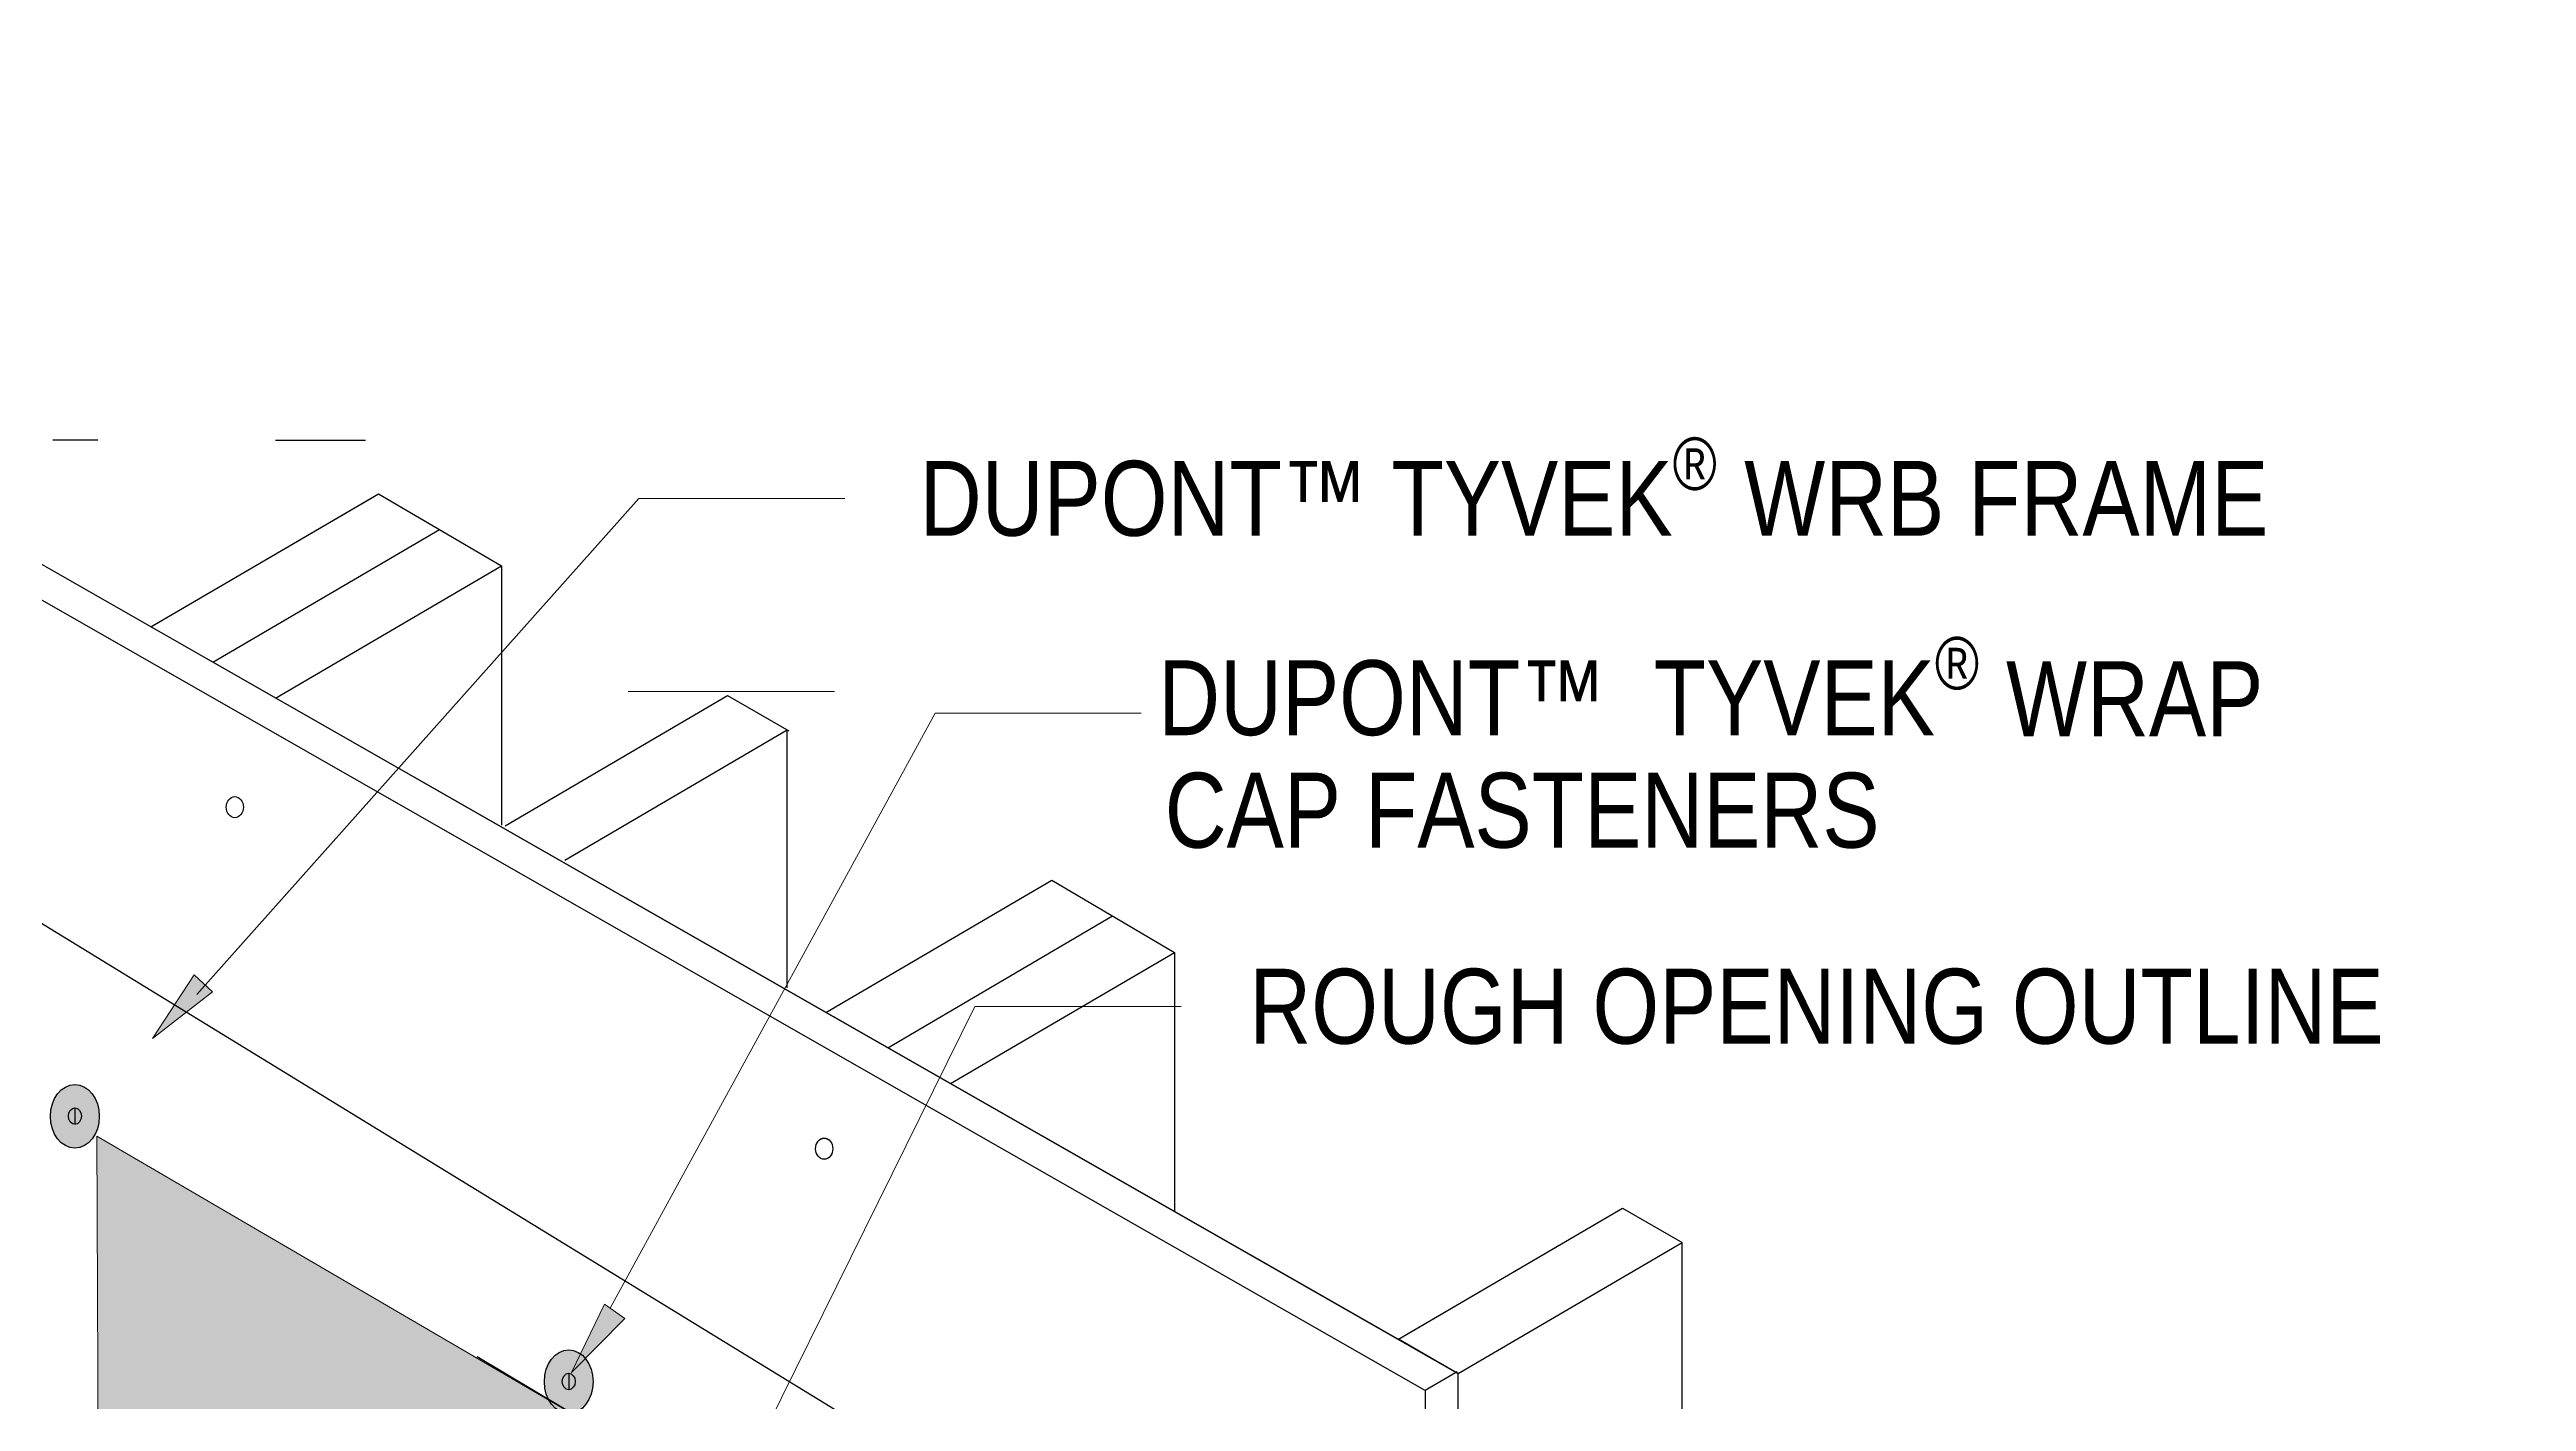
# Model space of a CAD drawing. Extents: x -1337 to 5791, y -3809 to 1769.
# Drawn here: x 599.3 to 971.4, y 402.2 to 605.2 of the extents above; entities that cross this region are included whole.
import ezdxf

# ---------------------------------------------------------------- set-up
doc = ezdxf.new("R2010")
doc.units = 0
doc.header["$MEASUREMENT"] = 0
for name, color, linetype, lineweight in [('.ATI-TEXT', 7, 'Continuous', 0), ('G-ANNO-TTLB', 7, 'Continuous', 0), ('No fasteners', 7, 'Continuous', 0), ('TYVEK', 7, 'Continuous', 0), ('WALL SCRATCH', 7, 'Continuous', 0)]:
    doc.layers.add(name, color=color, linetype=linetype, lineweight=lineweight)

# ---------------------------------------------------------------- blocks, each defined once
blk = doc.blocks.new('Block_61')
at = {"layer": '.ATI-TEXT', "char_height": 0.2, "attachment_point": 7}
for s, insert in [('\\C18;\\c0;\\FArial Narrow|b0|i0|c1;\\H11.249999;\\W1.000000;DUPONT™  TYVEK', (765.83, 502.05)), ('\\C18;\\c0;\\FArial Narrow|b0|i0|c1;\\H7.874999;\\W1.000000;®', (882.52, 508.98)), ('\\C18;\\c0;\\FArial Narrow|b0|i0|c1;\\H11.250226;\\W1.000000; WRAP', (889.63, 502.05)), ('\\C18;\\c0;\\FArial Narrow|b0|i0|c1;\\H11.250226;\\W1.000000;CAP FASTENERS', (766.82, 485.16))]:
    blk.add_mtext(s, dxfattribs=dict(at, insert=insert))
blk = doc.blocks.new('Block_63')
at = {"layer": '.ATI-TEXT', "char_height": 0.2, "attachment_point": 7}
for s, insert in [('\\C18;\\c0;\\FArial Narrow|b0|i0|c1;\\H7.874999;\\W1.000000;®', (843.12, 538.94)), ('\\C18;\\c0;\\FArial Narrow|b0|i0|c1;\\H11.249999;\\W1.000000;DUPONT™ TYVEK   WRB FRAME', (730.02, 532))]:
    blk.add_mtext(s, dxfattribs=dict(at, insert=insert))
blk = doc.blocks.new('Block_126')
at = {"layer": 'WALL SCRATCH', "true_color": 0x003b71, "transparency": 33554687}
h = blk.add_hatch(color=156, dxfattribs=at)
h.dxf.hatch_style = 2
edge = h.paths.add_edge_path()
edge.add_ellipse((603.1, 342.19), major_axis=(0, 4.78), ratio=0.766948, start_angle=0, end_angle=360)
at = {"layer": 'WALL SCRATCH', "color": 18, "lineweight": 25, "true_color": 0x080808}
for p, q in [((603.1, 343.46), (603.1, 340.99)), ((602.12, 342.22), (604.07, 342.22))]:
    blk.add_line(p, q, dxfattribs=at)
at = {"layer": 'WALL SCRATCH', "color": 8, "lineweight": 25, "true_color": 0x808080}
blk.add_lwpolyline([(602.58, 346.61)], dxfattribs=at)
at = {"layer": 'WALL SCRATCH', "color": 18, "lineweight": 25, "true_color": 0x000000}
blk.add_ellipse((603.1, 342.19), major_axis=(0, 4.78), ratio=0.766948, dxfattribs=at)
at = {"layer": 'WALL SCRATCH', "color": 18, "lineweight": 25, "true_color": 0x080808}
blk.add_ellipse((603.1, 342.22), major_axis=(0, 1.23), ratio=0.788846, dxfattribs=at)
blk = doc.blocks.new('Block_127')
at = {"layer": 'WALL SCRATCH', "true_color": 0x003b71, "transparency": 33554687}
h = blk.add_hatch(color=156, dxfattribs=at)
h.dxf.hatch_style = 2
edge = h.paths.add_edge_path()
edge.add_ellipse((603.1, 444.97), major_axis=(0, 4.78), ratio=0.766948, start_angle=0, end_angle=360)
at = {"layer": 'WALL SCRATCH', "color": 18, "lineweight": 25, "true_color": 0x080808}
blk.add_line((603.1, 446.23), (603.1, 443.76), dxfattribs=at)
at = {"layer": 'WALL SCRATCH', "color": 18, "lineweight": 25, "true_color": 0x000000}
blk.add_ellipse((603.1, 444.97), major_axis=(0, 4.78), ratio=0.766948, dxfattribs=at)
at = {"layer": 'WALL SCRATCH', "color": 18, "lineweight": 25, "true_color": 0x080808}
blk.add_ellipse((603.1, 445), major_axis=(0, 1.23), ratio=0.788846, dxfattribs=at)
blk = doc.blocks.new('Block_128')
at = {"layer": 'WALL SCRATCH', "true_color": 0x003b71, "transparency": 33554687}
h = blk.add_hatch(color=156, dxfattribs=at)
h.dxf.hatch_style = 2
edge = h.paths.add_edge_path()
edge.add_ellipse((603.1, 239.42), major_axis=(0, 4.78), ratio=0.766948, start_angle=0, end_angle=360)
at = {"layer": 'WALL SCRATCH', "color": 18, "lineweight": 25, "true_color": 0x080808}
for p, q in [((602.12, 239.45), (604.07, 239.45)), ((603.1, 240.68), (603.1, 238.21))]:
    blk.add_line(p, q, dxfattribs=at)
at = {"layer": 'WALL SCRATCH', "color": 8, "lineweight": 25, "true_color": 0x808080}
blk.add_lwpolyline([(602.58, 234.31)], dxfattribs=at)
at = {"layer": 'WALL SCRATCH', "color": 18, "lineweight": 25, "true_color": 0x000000}
blk.add_ellipse((603.1, 239.42), major_axis=(0, 4.78), ratio=0.766948, dxfattribs=at)
at = {"layer": 'WALL SCRATCH', "color": 18, "lineweight": 25, "true_color": 0x080808}
blk.add_ellipse((603.1, 239.45), major_axis=(0, 1.23), ratio=0.788846, dxfattribs=at)
blk = doc.blocks.new('Block_125')
at = {"layer": 'WALL SCRATCH'}
for name in ['Block_127', 'Block_126', 'Block_128']:
    blk.add_blockref(name, (0, 0), dxfattribs=at)
blk = doc.blocks.new('Block_130')
at = {"layer": 'WALL SCRATCH', "true_color": 0x003b71, "transparency": 33554687}
h = blk.add_hatch(color=156, dxfattribs=at)
h.dxf.hatch_style = 2
edge = h.paths.add_edge_path()
edge.add_ellipse((751.48, 259.99), major_axis=(0, 4.78), ratio=0.766948, start_angle=0, end_angle=360)
at = {"layer": 'WALL SCRATCH', "color": 18, "lineweight": 25, "true_color": 0x080808}
for p, q in [((751.48, 261.25), (751.48, 258.78)), ((750.5, 260.01), (752.45, 260.01))]:
    blk.add_line(p, q, dxfattribs=at)
at = {"layer": 'WALL SCRATCH', "color": 8, "lineweight": 25, "true_color": 0x808080}
blk.add_lwpolyline([(750.97, 264.4)], dxfattribs=at)
at = {"layer": 'WALL SCRATCH', "color": 18, "lineweight": 25, "true_color": 0x000000}
blk.add_ellipse((751.48, 259.99), major_axis=(0, 4.78), ratio=0.766948, dxfattribs=at)
at = {"layer": 'WALL SCRATCH', "color": 18, "lineweight": 25, "true_color": 0x080808}
blk.add_ellipse((751.48, 260.01), major_axis=(0, 1.23), ratio=0.788846, dxfattribs=at)
blk = doc.blocks.new('Block_131')
at = {"layer": 'WALL SCRATCH', "true_color": 0x003b71, "transparency": 33554687}
h = blk.add_hatch(color=156, dxfattribs=at)
h.dxf.hatch_style = 2
edge = h.paths.add_edge_path()
edge.add_ellipse((751.48, 359.35), major_axis=(0, 4.78), ratio=0.766948, start_angle=0, end_angle=360)
at = {"layer": 'WALL SCRATCH', "color": 18, "lineweight": 25, "true_color": 0x080808}
blk.add_line((751.48, 360.62), (751.48, 358.15), dxfattribs=at)
at = {"layer": 'WALL SCRATCH', "color": 18, "lineweight": 25, "true_color": 0x000000}
blk.add_ellipse((751.48, 359.35), major_axis=(0, 4.78), ratio=0.766948, dxfattribs=at)
at = {"layer": 'WALL SCRATCH', "color": 18, "lineweight": 25, "true_color": 0x080808}
blk.add_ellipse((751.48, 359.38), major_axis=(0, 1.23), ratio=0.788846, dxfattribs=at)
blk = doc.blocks.new('Block_132')
at = {"layer": 'WALL SCRATCH', "true_color": 0x003b71, "transparency": 33554687}
h = blk.add_hatch(color=156, dxfattribs=at)
h.dxf.hatch_style = 2
edge = h.paths.add_edge_path()
edge.add_ellipse((751.48, 160.62), major_axis=(0, 4.78), ratio=0.766948, start_angle=0, end_angle=360)
at = {"layer": 'WALL SCRATCH', "color": 18, "lineweight": 25, "true_color": 0x080808}
for p, q in [((750.5, 160.65), (752.45, 160.65)), ((751.48, 161.88), (751.48, 159.41))]:
    blk.add_line(p, q, dxfattribs=at)
at = {"layer": 'WALL SCRATCH', "color": 8, "lineweight": 25, "true_color": 0x808080}
blk.add_lwpolyline([(750.97, 155.51)], dxfattribs=at)
at = {"layer": 'WALL SCRATCH', "color": 18, "lineweight": 25, "true_color": 0x000000}
blk.add_ellipse((751.48, 160.62), major_axis=(0, 4.78), ratio=0.766948, dxfattribs=at)
at = {"layer": 'WALL SCRATCH', "color": 18, "lineweight": 25, "true_color": 0x080808}
blk.add_ellipse((751.48, 160.65), major_axis=(0, 1.23), ratio=0.788846, dxfattribs=at)
blk = doc.blocks.new('Block_129')
at = {"layer": 'WALL SCRATCH'}
for name in ['Block_131', 'Block_130', 'Block_132']:
    blk.add_blockref(name, (0, 0), dxfattribs=at)
blk = doc.blocks.new('Block_133')
at = {"layer": 'WALL SCRATCH', "true_color": 0x003b71, "transparency": 33554687}
h = blk.add_hatch(color=156, dxfattribs=at)
h.dxf.hatch_style = 2
edge = h.paths.add_edge_path()
edge.add_ellipse((677.29, 405.12), major_axis=(0, 4.78), ratio=0.766948, start_angle=0, end_angle=360)
at = {"layer": 'WALL SCRATCH', "color": 18, "lineweight": 25, "true_color": 0x080808}
blk.add_line((677.29, 406.38), (677.29, 403.92), dxfattribs=at)
at = {"layer": 'WALL SCRATCH', "color": 18, "lineweight": 25, "true_color": 0x000000}
blk.add_ellipse((677.29, 405.12), major_axis=(0, 4.78), ratio=0.766948, dxfattribs=at)
at = {"layer": 'WALL SCRATCH', "color": 18, "lineweight": 25, "true_color": 0x080808}
blk.add_ellipse((677.29, 405.15), major_axis=(0, 1.23), ratio=0.788846, dxfattribs=at)
blk = doc.blocks.new('Block_124')
at = {"layer": 'WALL SCRATCH'}
for name in ['Block_125', 'Block_133', 'Block_129']:
    blk.add_blockref(name, (0, 0), dxfattribs=at)

msp = doc.modelspace()

# ---------------------------------------------------------------- hatches: boundary and pattern name
at = {"layer": '.ATI-TEXT', "true_color": 0x000000, "transparency": 33554687}
h = msp.add_hatch(color=18, dxfattribs=at)
h.dxf.hatch_style = 2
h.paths.add_polyline_path([(623.79, 463.67), (614.78, 456.68), (621.04, 466.22)])
h = msp.add_hatch(color=18, dxfattribs=at)
h.dxf.hatch_style = 2
h.paths.add_polyline_path([(685.73, 414.59), (677.69, 406.5), (682.67, 416.76)])
at = {"layer": 'G-ANNO-TTLB', "true_color": 0xff00ff, "transparency": 33554687}
h = msp.add_hatch(color=6, dxfattribs=at)
edge = h.paths.add_edge_path()
edge.add_spline(control_points=[(1773.02, -796.5), (1773.02, -796.5), (-1156.5, -796.5), (-1156.5, -796.5), (-1156.5, -796.5), (-1156.5, 1660.5), (-1156.5, 1660.5), (-1156.5, 1660.5), (1773.02, 1660.5), (1773.02, 1660.5), (1773.02, 1660.5), (1773.02, -796.5), (1773.02, -796.5)], knot_values=[0, 0, 0, 0, 1, 1, 1, 2, 2, 2, 3, 3, 3, 4, 4, 4, 4], degree=3, periodic=0)
edge = h.paths.add_edge_path()
edge.add_spline(control_points=[(-1147.5, 1651.5), (-1147.5, 1651.5), (-1147.5, -787.5), (-1147.5, -787.5), (-1147.5, -787.5), (1764.02, -787.5), (1764.02, -787.5), (1764.02, -787.5), (1764.02, 1651.5), (1764.02, 1651.5), (1764.02, 1651.5), (-1147.5, 1651.5), (-1147.5, 1651.5)], knot_values=[0, 0, 0, 0, 1, 1, 1, 2, 2, 2, 3, 3, 3, 4, 4, 4, 4], degree=3, periodic=0)
edge.add_line((-1147.5, 1651.5), (-1147.5, 1651.5))
at = {"layer": 'No fasteners', "true_color": 0x000000, "transparency": 33554687}
h = msp.add_hatch(color=18, dxfattribs=at)
h.dxf.hatch_style = 2
edge = h.paths.add_edge_path()
edge.add_spline(control_points=[(746.88, 359.99), (746.88, 359.99), (606.38, 441.98), (606.38, 441.98), (606.38, 441.98), (607.33, 218.47), (607.33, 218.47), (607.33, 218.47), (746.35, 137.11), (746.35, 137.11), (746.35, 137.11), (746.88, 359.99), (746.88, 359.99)], knot_values=[0, 0, 0, 0, 1, 1, 1, 2, 2, 2, 3, 3, 3, 4, 4, 4, 4], degree=3, periodic=0)

# ---------------------------------------------------------------- linework, layer by layer
at = {"layer": '.ATI-TEXT', "color": 18, "lineweight": 0, "true_color": 0x000000}
for p, q in [((621.44, 463.29), (687.8, 537.73)), ((687.8, 537.73), (718.77, 537.73)), ((686.22, 508.78), (717.19, 508.78)), ((683.51, 416.17), (732.33, 505.52)), ((732.33, 505.52), (763.3, 505.52)), ((692.52, 368.92), (738.3, 461.45)), ((738.3, 461.45), (769.27, 461.45))]:
    msp.add_line(p, q, dxfattribs=at)
at = {"layer": '.ATI-TEXT'}
for points in [[(623.79, 463.67), (614.78, 456.68), (621.04, 466.22), (621.04, 466.22)], [(685.73, 414.59), (677.69, 406.5), (682.67, 416.76), (682.67, 416.76)]]:
    msp.add_lwpolyline(points, close=True, dxfattribs=at)
at = {"layer": 'G-ANNO-TTLB'}
for points in [[(1773.02, -796.5), (1773.02, -796.5), (-1156.5, -796.5), (-1156.5, -796.5), (-1156.5, -796.5), (-1156.5, 1660.5), (-1156.5, 1660.5), (-1156.5, 1660.5), (1773.02, 1660.5), (1773.02, 1660.5), (1773.02, 1660.5), (1773.02, -796.5), (1773.02, -796.5)], [(-1147.5, 1651.5), (-1147.5, 1651.5), (-1147.5, -787.5), (-1147.5, -787.5), (-1147.5, -787.5), (1764.02, -787.5), (1764.02, -787.5), (1764.02, -787.5), (1764.02, 1651.5), (1764.02, 1651.5), (1764.02, 1651.5), (-1147.5, 1651.5), (-1147.5, 1651.5)]]:
    msp.add_open_spline(points, degree=3, knots=[0, 0, 0, 0, 1, 1, 1, 2, 2, 2, 3, 3, 3, 4, 4, 4, 4], dxfattribs=at)
at = {"layer": 'No fasteners'}
msp.add_open_spline([(746.88, 359.99), (746.88, 359.99), (606.38, 441.98), (606.38, 441.98), (606.38, 441.98), (607.33, 218.47), (607.33, 218.47), (607.33, 218.47), (746.35, 137.11), (746.35, 137.11), (746.35, 137.11), (746.88, 359.99), (746.88, 359.99)], degree=3, knots=[0, 0, 0, 0, 1, 1, 1, 2, 2, 2, 3, 3, 3, 4, 4, 4, 4], dxfattribs=at)
at = {"layer": 'TYVEK', "color": 1, "lineweight": 25, "true_color": 0xff0000}
for p, q in [((606.55, 546.53), (599.8, 546.53)), ((633.26, 546.53), (646.76, 546.53)), ((694.09, 390.62), (663.55, 408.83))]:
    msp.add_line(p, q, dxfattribs=at)
at = {"layer": 'TYVEK', "color": 8, "lineweight": 25, "true_color": 0x808080}
msp.add_lwpolyline([(633.07, 474.14)], dxfattribs=at)
at = {"layer": 'TYVEK', "color": 252, "lineweight": 25, "true_color": 0x848484}
msp.add_lwpolyline([(633.07, 470.62)], dxfattribs=at)
msp.add_lwpolyline([(633.07, 470.62)], dxfattribs=at)
at = {"layer": 'TYVEK', "color": 1, "lineweight": 25, "true_color": 0xff0000}
msp.add_lwpolyline([(606.32, 442.07)], dxfattribs=at)
at = {"layer": 'WALL SCRATCH', "color": 2, "lineweight": 25, "true_color": 0xffff00}
for p, q in [((810.92, 406.33), (542.13, 559.81)), ((810.92, 406.32), (542.13, 559.81)), ((805.97, 403.8), (537.17, 557.28)), ((810.77, 406.58), (805.96, 403.79)), ((810.92, -18.04), (810.92, 406.32)), ((805.97, 403.8), (805.97, -20.57))]:
    msp.add_line(p, q, dxfattribs=at)
at = {"layer": 'WALL SCRATCH', "color": 33, "lineweight": 25, "true_color": 0xcc9966}
for p, q in [((614.53, 518.47), (648.71, 538.48)), ((614.53, 518.46), (648.71, 538.48)), ((614.78, 518.61), (648.19, 538.18)), ((614.78, 518.61), (648.19, 538.18)), ((648.71, 538.48), (667.17, 527.63)), ((648.71, 538.48), (667.17, 527.63)), ((623.82, 513.16), (657.87, 533.1)), ((623.82, 513.16), (657.87, 533.1)), ((633.26, 507.77), (667.17, 527.63)), ((633.26, 507.77), (667.17, 527.63)), ((667.17, 527.62), (667.17, 488.7)), ((667.17, 527.62), (667.17, 488.7)), ((667.73, 488.59), (701.14, 508.16)), ((667.73, 488.59), (701.14, 508.16)), ((701.14, 508.16), (710.35, 502.88)), ((701.14, 508.16), (710.35, 502.87)), ((676.68, 483.46), (710.09, 503.02)), ((676.68, 483.46), (710.09, 503.02)), ((710.11, 464.28), (710.09, 503.02)), ((710.11, 464.28), (710.09, 503.02)), ((715.92, 460.57), (749.85, 480.44)), ((715.92, 460.57), (749.85, 480.44)), ((749.85, 480.44), (768.31, 469.59)), ((749.85, 480.44), (768.31, 469.59)), ((725.21, 455.27), (759, 475.06)), ((725.21, 455.27), (759, 475.06)), ((734.65, 449.88), (768.31, 469.59)), ((734.65, 449.88), (768.31, 469.59)), ((768.31, 469.58), (768.31, 430.66)), ((768.31, 469.57), (768.31, 430.66)), ((802.17, 411.63), (835.58, 431.2)), ((802.17, 411.63), (835.58, 431.2)), ((835.58, 431.2), (844.55, 426.02)), ((835.58, 431.2), (844.55, 426.02)), ((810.91, 406.33), (844.55, 426.02)), ((810.91, 406.33), (844.55, 426.02)), ((844.53, 1.53), (844.53, 425.89)), ((844.53, 1.53), (844.53, 425.89))]:
    msp.add_line(p, q, dxfattribs=at)
at = {"layer": 'WALL SCRATCH', "color": 18, "lineweight": 25, "true_color": 0x000000}
msp.add_line((764.12, 372.22), (594.08, 476.37), dxfattribs=at)
at = {"layer": 'WALL SCRATCH', "color": 8, "lineweight": 25, "true_color": 0x808080}
msp.add_lwpolyline([(633.07, 474.14)], dxfattribs=at)
at = {"layer": 'WALL SCRATCH', "color": 252, "lineweight": 25, "true_color": 0x848484}
msp.add_lwpolyline([(633.07, 470.62)], dxfattribs=at)
msp.add_lwpolyline([(633.07, 470.62)], dxfattribs=at)
at = {"layer": 'WALL SCRATCH', "color": 33, "lineweight": 25, "true_color": 0xcc9966}
for points in [[(810.92, 406.33), (801.92, 411.49), (835.57, 431.19), (844.57, 426.03)], [(810.92, 406.32), (801.92, 411.49), (835.57, 431.19), (844.57, 426.03)]]:
    msp.add_lwpolyline(points, dxfattribs=at)
at = {"layer": 'WALL SCRATCH', "color": 252, "lineweight": 25, "true_color": 0x848484}
for centre in [(627.13, 491.4), (627.13, 491.4), (715.67, 440.11), (715.67, 440.1)]:
    msp.add_ellipse(centre, major_axis=(0, 1.59), ratio=0.812499, dxfattribs=at)

# ---------------------------------------------------------------- block references
at = {"layer": '.ATI-TEXT'}
for name in ['Block_63', 'Block_61']:
    msp.add_blockref(name, (0, 0), dxfattribs=at)
at = {"layer": 'WALL SCRATCH'}
msp.add_blockref('Block_124', (0, 0), dxfattribs=at)

# ---------------------------------------------------------------- texts
at = {"layer": '.ATI-TEXT', "insert": (779.53, 455.72), "char_height": 0.2, "attachment_point": 7}
msp.add_mtext('\\C18;\\c0;\\FArial Narrow|b0|i0|c1;\\H11.249999;\\W1.000000;ROUGH OPENING OUTLINE', dxfattribs=at)

doc.saveas('drawing.dxf')
